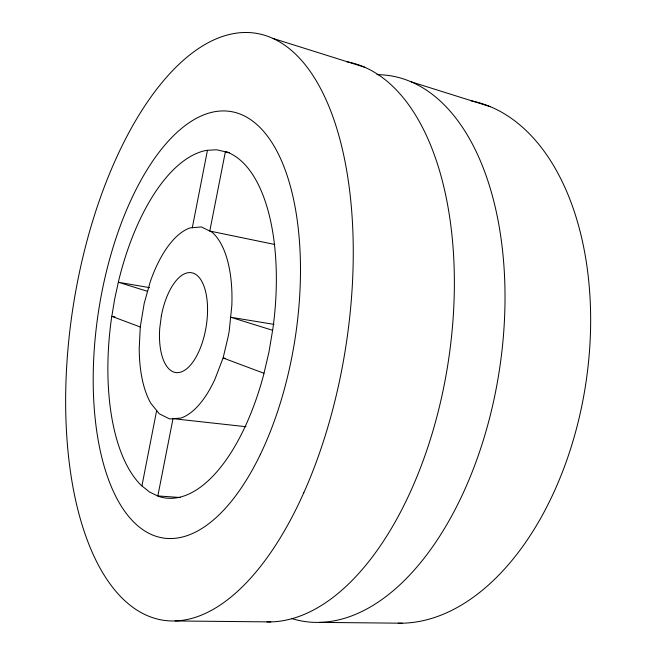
<?xml version="1.0" encoding="UTF-8"?>
<svg xmlns="http://www.w3.org/2000/svg" width="656" height="656" viewBox="0 0 656 656"><rect width="100%" height="100%" fill="white"/><g stroke="black" fill="none" stroke-linecap="round" stroke-linejoin="round"><path stroke-width="0.98" d="M140.269 326.991L139.228 348.402A97.318 44.346 -81 0 0 150.831 403.292L159.334 413.829L169.592 418.938L181.023 418.044A97.318 44.346 -81 0 0 214.938 379.217L223.097 357.987L227.862 337.971L229.157 331.46L231.822 305.721A97.318 44.346 -81 0 0 211.847 232.068L201.392 226.935L190.109 227.903A97.318 44.346 -81 0 0 150.216 281.908L144.189 303.425L140.269 326.991L111.823 316.348L114.644 299.161L118.646 280.801A176.029 80.606 -81 0 1 206.706 150.331L216.554 149.773L229.346 152.7M274.774 244.491L209.789 231.051L225.385 151.716L226.181 151.774A176.029 80.606 -81 0 1 272.929 328.467L268.96 352.059L263.573 375.093A176.029 80.606 -81 0 1 158.539 496.371L149.552 492.041L141.286 485.415A176.029 80.606 -81 0 1 111.545 317.791L111.823 316.348L114.849 316.823M141.942 485.825L156.653 410.5M207.435 150.388L192.306 227.714M175.086 620.953L270.887 621.904M319.398 622.38L402.251 623.2M180.236 497.527L157.842 495.928L173.004 418.667L246.025 426.712M225.115 358.283L223.097 357.987L263.933 373.272M273.978 324.384L230.633 317.233L272.568 330.296M149.576 287.648L118.367 282.252L147.575 291.354M272.888 38.392L364.687 67.232M411.156 81.82L490.483 106.739M471.147 100.786A264.212 161.45 -81 0 1 586.554 378.43A264.212 161.45 -81 0 1 398.192 623.208M376.921 74.669A276.217 153.914 -81 0 1 499.142 371.706A276.217 153.914 -81 0 1 291.764 618.559M346.819 61.754A283.244 148.92 -81 0 1 449.089 356.241A283.244 148.92 -81 0 1 266.935 621.913M161.368 315.79L159.728 328.418A50.528 22.993 -81 0 0 190.437 365.138A50.528 22.993 -81 0 0 201.408 280.67A50.528 22.993 -81 0 0 161.368 315.79M303.794 492.763A297.119 137.793 -81 0 0 256.324 33.333A297.119 137.793 -81 0 0 68.281 454.116A297.119 137.793 -81 0 0 303.794 492.763M260.284 454.592A215.898 99.204 -81 0 0 236.127 112.717A215.898 99.204 -81 0 0 94.144 406.9A215.898 99.204 -81 0 0 260.284 454.592"/></g></svg>
